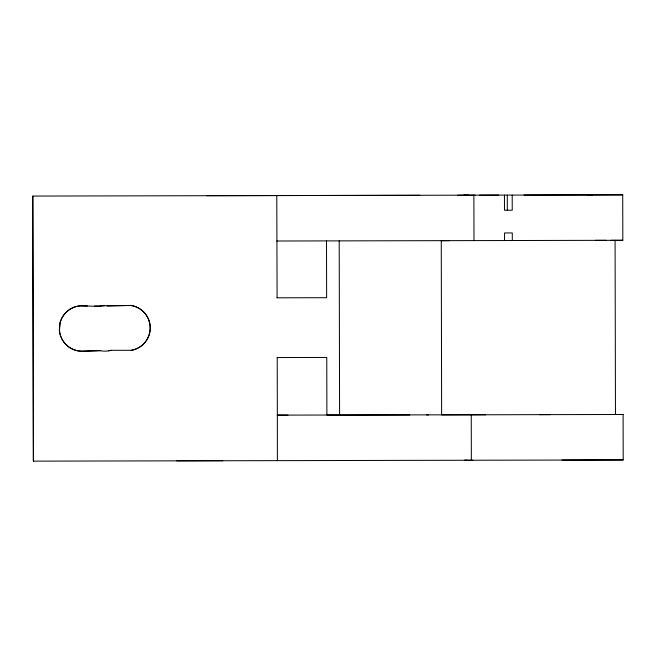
<?xml version="1.0" encoding="UTF-8"?>
<svg xmlns="http://www.w3.org/2000/svg" width="656" height="656" viewBox="0 0 656 656"><rect width="100%" height="100%" fill="white"/><g stroke="black" fill="none" stroke-linecap="round" stroke-linejoin="round"><path stroke-width="0.98" d="M108.798 350.804L110.88 350.32L131.331 350.312A22.722 22.722 0 0 0 130.888 305.434L107.871 305.926A22.722 22.722 0 0 0 105.026 305.721L94.53 306.024M32.8 196.07L33.382 461.143L32.8 196.07L498.732 195.111M615.09 240.317L615.467 414.502L611.441 414.51M100.286 350.739L83.747 351.157A22.722 22.722 0 0 1 61.402 338.086M107.043 305.852L130.774 305.45A22.722 22.722 0 0 1 131.208 350.329M615.484 240.317L622.823 240.293L622.724 194.857L479.479 195.16M468.802 195.185L463.808 195.201L465.514 195.201M587.35 194.939L592.343 194.922L588.301 194.922M562.003 460.069L623.2 459.93L623.102 414.485L614.672 414.51M588.686 460.004L592.917 459.995L583.602 460.004M524.021 195.053L622.724 194.857M206.738 195.693L419.815 195.299M457.781 195.226L475.059 195.168M611.064 240.317L615.107 240.309M595.394 240.342L622.823 240.293M276.84 241.006L605.865 240.326M449.442 240.67L441.267 240.695L441.619 414.887L550.384 414.625M276.963 297.808L326.631 297.701L326.508 240.9M277.094 357.553L326.762 357.446L326.893 415.002L339.587 415.068L339.209 240.875M277.217 415.117L485.678 414.764M539.355 414.649L623.102 414.485M339.628 415.092L409.852 414.953M426.605 414.92L428.516 414.912M176.784 460.824L222.81 460.717M467.138 460.274L464.44 460.274L472.96 460.25M33.382 461.143L623.2 459.93M287.976 415.15L277.349 415.076L277.226 357.52M87.396 305.942L80.253 305.852A22.722 22.722 0 0 0 59.917 323.162L59.352 330.247A22.722 22.722 0 0 0 61 337.168M276.783 195.537L277.094 297.775M512.205 195.078L512.238 210.223L504.489 210.24L504.456 195.094M512.303 240.522L512.287 232.946L504.538 232.962L504.554 240.539M507.285 195.086L507.318 210.232M473.886 195.16L473.985 240.604M471.246 414.797L471.344 460.241M277.349 415.076L277.381 460.61M111.003 350.312A22.722 22.722 0 0 1 99.704 350.575L83.87 351.14A22.722 22.722 0 0 1 59.466 330.239L60.04 323.154A22.722 22.722 0 0 1 80.376 305.835L99.368 306.393A22.722 22.722 0 0 1 104.312 305.729"/></g></svg>
